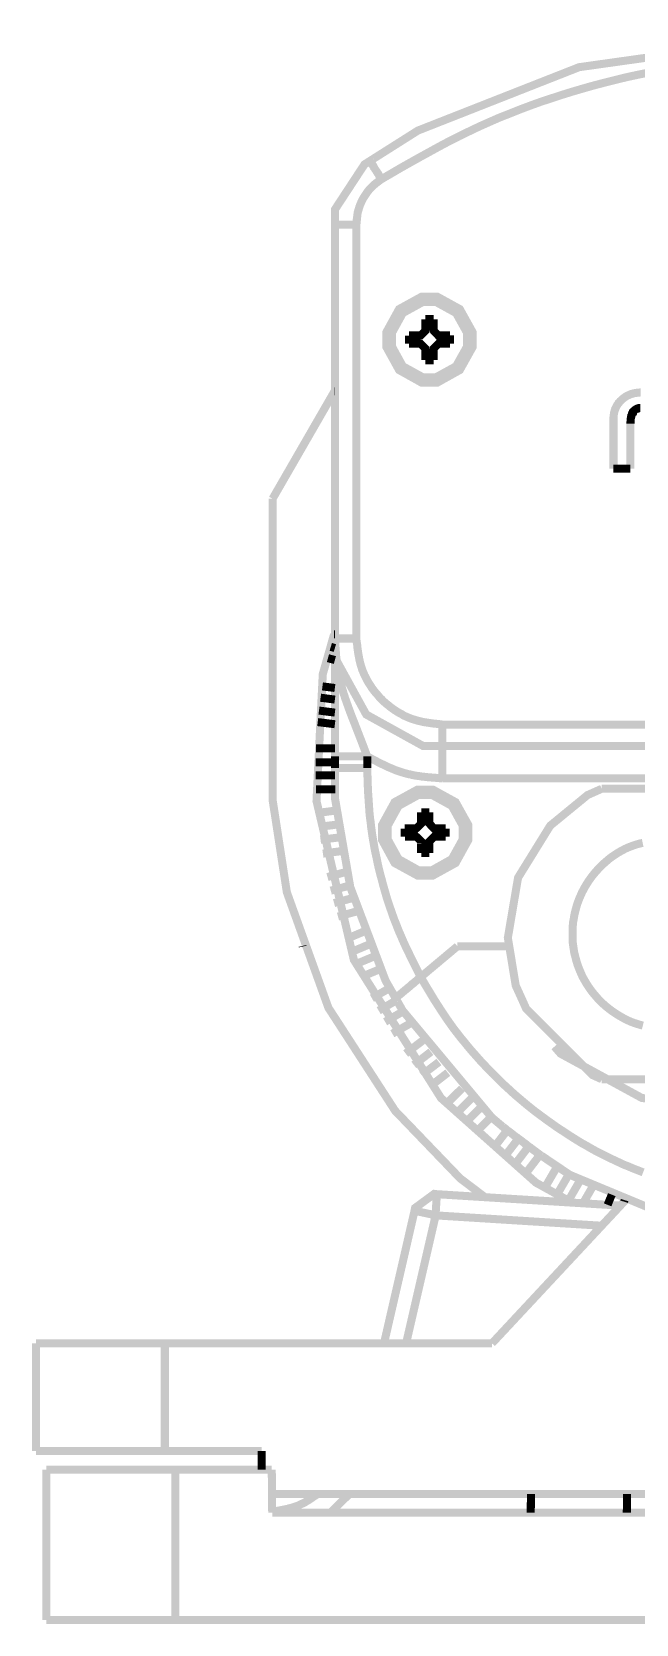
# Model space of a CAD drawing. Extents: x 0.54 to 10.46, y 0.74 to 7.76.
# Drawn here: x 9.265 to 9.474, y 4.045 to 4.595 of the extents above; entities that cross this region are included whole.
import ezdxf

# ---------------------------------------------------------------- set-up
doc = ezdxf.new("R2010")
doc.units = 0
doc.layers.get('0').update_dxf_attribs({"linetype": 'CONTINUOUS'})

msp = doc.modelspace()

# ---------------------------------------------------------------- linework, layer by layer
at = {"color": 0, "const_width": 0.00278}
for points in [[(9.68039, 4.55013), (9.66379, 4.5606), (9.60812, 4.58251), (9.53119, 4.59332), (9.45426, 4.58251), (9.39854, 4.5606), (9.382, 4.55013)], [(9.47792, 4.58057), (9.47418, 4.57981), (9.47043, 4.579), (9.46669, 4.57807), (9.463, 4.57715), (9.45925, 4.57617), (9.45562, 4.57514), (9.45193, 4.57406), (9.44824, 4.57292), (9.44097, 4.57053), (9.43733, 4.56922), (9.43375, 4.56787), (9.43024, 4.56646), (9.42665, 4.56506), (9.42318, 4.56353), (9.41965, 4.56196), (9.41624, 4.56033), (9.41276, 4.55865), (9.40935, 4.55692), (9.40597, 4.55512), (9.39925, 4.55143), (9.39594, 4.54958), (9.39258, 4.54769), (9.38926, 4.54574), (9.38596, 4.54383)], [(9.382, 4.55013), (9.3801, 4.54893), (9.36985, 4.53331), (9.36985, 4.5281)], [(9.38596, 4.54383), (9.38579, 4.54406), (9.38569, 4.54428), (9.38558, 4.54443), (9.38542, 4.54465), (9.38531, 4.54486), (9.38514, 4.54503), (9.38482, 4.54568), (9.38465, 4.54585), (9.38456, 4.54606), (9.38444, 4.54622), (9.38433, 4.54644), (9.38417, 4.5466), (9.38406, 4.54682), (9.38362, 4.54747), (9.38351, 4.54769), (9.3834, 4.54779), (9.38336, 4.54796), (9.38314, 4.54829), (9.38308, 4.54844), (9.38297, 4.54856), (9.38286, 4.54872), (9.38282, 4.54883), (9.38271, 4.54893), (9.3826, 4.54915), (9.38249, 4.54926), (9.38232, 4.54958), (9.38222, 4.54969), (9.38217, 4.54986), (9.38217, 4.54986), (9.38211, 4.54992), (9.38211, 4.54992), (9.38211, 4.54992), (9.38206, 4.55003), (9.38206, 4.55003), (9.382, 4.55007), (9.382, 4.55013), (9.382, 4.55013)], [(9.38596, 4.54383), (9.38564, 4.54362), (9.38531, 4.54335), (9.38504, 4.54313), (9.38471, 4.54292), (9.38439, 4.54264), (9.38406, 4.54243), (9.38379, 4.54215), (9.38346, 4.54194), (9.38265, 4.54113), (9.38232, 4.54085), (9.38211, 4.54058), (9.38183, 4.54031), (9.38157, 4.53999), (9.38135, 4.53971), (9.38108, 4.53939), (9.37978, 4.53743), (9.37961, 4.53711), (9.37939, 4.53674), (9.37924, 4.5364), (9.37907, 4.53603), (9.3789, 4.53569), (9.37875, 4.53532), (9.37858, 4.535), (9.37847, 4.53461), (9.37831, 4.53424), (9.3781, 4.53347), (9.37799, 4.53315), (9.37776, 4.53239), (9.37765, 4.53163), (9.37761, 4.53119), (9.37744, 4.53006), (9.37744, 4.52968), (9.37733, 4.52892), (9.37733, 4.52849), (9.37728, 4.5281)], [(9.36985, 4.5281), (9.36985, 4.3851)], [(9.36985, 4.5281), (9.37728, 4.5281)], [(9.37728, 4.5281), (9.37728, 4.3851)], [(9.40115, 4.49544), (9.40397, 4.49544)], [(9.40115, 4.49203), (9.40115, 4.49544)], [(9.40397, 4.49544), (9.40397, 4.49203)], [(9.39551, 4.48981), (9.39893, 4.48981)], [(9.39551, 4.48693), (9.39551, 4.48975)], [(9.39806, 4.48693), (9.39806, 4.48975)], [(9.39893, 4.48981), (9.39947, 4.48981), (9.40115, 4.49149), (9.40115, 4.49203)], [(9.40115, 4.49283), (9.40397, 4.49283)], [(9.40397, 4.49203), (9.40397, 4.49149), (9.4056, 4.48975), (9.40619, 4.48975)], [(9.40619, 4.48981), (9.40961, 4.48981)], [(9.40707, 4.48981), (9.40707, 4.48699)], [(9.40961, 4.48981), (9.40961, 4.48699)], [(9.39893, 4.48693), (9.39551, 4.48693)], [(9.40115, 4.48469), (9.40115, 4.48529), (9.39947, 4.48699), (9.39893, 4.48699)], [(9.40115, 4.48128), (9.40115, 4.48469)], [(9.40397, 4.48389), (9.40115, 4.48389)], [(9.40619, 4.48693), (9.4056, 4.48693), (9.40397, 4.48529), (9.40397, 4.48469)], [(9.40397, 4.48469), (9.40397, 4.48128)], [(9.40961, 4.48693), (9.40619, 4.48693)], [(9.40397, 4.48128), (9.40115, 4.48128)], [(9.34831, 4.43338), (9.36974, 4.47054)], [(9.36974, 4.47054), (9.36985, 4.47054)], [(9.47558, 4.47011), (9.47532, 4.47011), (9.47504, 4.47006), (9.47478, 4.47006), (9.4745, 4.47), (9.47424, 4.47), (9.47401, 4.46994), (9.47374, 4.46989), (9.47347, 4.46989), (9.47293, 4.46978), (9.47271, 4.46967), (9.47244, 4.46962), (9.47222, 4.46951), (9.47194, 4.46946), (9.47174, 4.46935), (9.47146, 4.46924), (9.47125, 4.46913), (9.47097, 4.46903), (9.47076, 4.46892), (9.47054, 4.46875), (9.47032, 4.46864), (9.47006, 4.46847), (9.46989, 4.46832), (9.46903, 4.46767), (9.46886, 4.4675), (9.46869, 4.46729), (9.46847, 4.46712), (9.46815, 4.46669), (9.46793, 4.46653), (9.46783, 4.46631), (9.46733, 4.46565), (9.46724, 4.46539), (9.46701, 4.46496), (9.4669, 4.46468), (9.46674, 4.46446), (9.46669, 4.46419), (9.46658, 4.46397), (9.46647, 4.46343), (9.46636, 4.46322), (9.46631, 4.46294), (9.46631, 4.46268), (9.46625, 4.4624), (9.46619, 4.46218), (9.46619, 4.46192), (9.46615, 4.46164), (9.46615, 4.46137)], [(9.46615, 4.44374), (9.46615, 4.46137)], [(9.472, 4.45931), (9.472, 4.45969), (9.47206, 4.45979), (9.47206, 4.4605), (9.47211, 4.46061), (9.47211, 4.4611), (9.47217, 4.46126), (9.47217, 4.46137), (9.47222, 4.46149), (9.47222, 4.46169), (9.47228, 4.46181), (9.47228, 4.46197), (9.47233, 4.46208), (9.47233, 4.46218), (9.4725, 4.46251), (9.4725, 4.46262), (9.47254, 4.46278), (9.4726, 4.46283), (9.47271, 4.46306), (9.47276, 4.46322), (9.47288, 4.46326), (9.47288, 4.46338), (9.47299, 4.46349), (9.4731, 4.46371), (9.47319, 4.46376), (9.47347, 4.46403), (9.47358, 4.46408), (9.47364, 4.46414), (9.47379, 4.46425), (9.47385, 4.46431), (9.47428, 4.46451), (9.47444, 4.46451), (9.47467, 4.46463), (9.47478, 4.46463), (9.47487, 4.46468), (9.47499, 4.46468), (9.47515, 4.46474), (9.47547, 4.46474)], [(9.472, 4.44374), (9.472, 4.45931)], [(9.46615, 4.44374), (9.472, 4.44374)], [(9.34831, 4.34006), (9.34831, 4.43338)], [(9.36957, 4.3865), (9.36567, 4.37278), (9.3635, 4.32894), (9.37642, 4.27403), (9.40653, 4.22629), (9.43935, 4.19706), (9.45187, 4.19015)], [(9.36985, 4.3865), (9.36957, 4.3865)], [(9.37728, 4.3851), (9.36985, 4.3851)], [(9.36985, 4.3851), (9.36985, 4.37853), (9.38069, 4.35883), (9.40039, 4.34793), (9.40701, 4.34793)], [(9.38103, 4.34435), (9.37939, 4.34868), (9.37907, 4.3495), (9.37875, 4.35037), (9.37842, 4.35118), (9.3781, 4.35206), (9.37776, 4.35286), (9.37744, 4.35374), (9.37711, 4.35454), (9.37679, 4.35542), (9.37582, 4.35786), (9.37549, 4.35872), (9.37517, 4.35954), (9.37489, 4.36035), (9.37457, 4.36117), (9.37429, 4.36203), (9.37397, 4.36285), (9.37369, 4.36367), (9.37338, 4.36447), (9.37315, 4.36535), (9.37283, 4.36615), (9.37261, 4.36703), (9.37235, 4.36783), (9.37213, 4.36871), (9.3719, 4.36951), (9.37147, 4.37125), (9.37131, 4.37207), (9.37082, 4.37468), (9.37028, 4.37901), (9.37011, 4.38162), (9.37001, 4.38249), (9.36985, 4.3851)], [(9.36985, 4.3851), (9.36985, 4.34435)], [(9.40701, 4.35536), (9.40631, 4.35547), (9.40554, 4.35553), (9.40483, 4.35563), (9.40408, 4.35568), (9.40267, 4.3559), (9.40192, 4.35601), (9.4005, 4.35622), (9.39839, 4.35672), (9.39697, 4.35715), (9.39632, 4.35736), (9.39561, 4.35764), (9.39432, 4.35818), (9.39361, 4.35851), (9.39301, 4.35889), (9.39236, 4.35921), (9.39171, 4.3596), (9.39051, 4.36035), (9.38872, 4.36165), (9.38818, 4.36214), (9.38758, 4.36257), (9.3865, 4.36356), (9.38601, 4.3641), (9.38547, 4.36458), (9.38499, 4.36513), (9.38456, 4.36567), (9.38406, 4.36621), (9.38357, 4.36681), (9.38314, 4.36735), (9.38271, 4.36794), (9.38232, 4.36854), (9.38189, 4.36919), (9.38151, 4.36979), (9.38112, 4.37044), (9.38081, 4.3711), (9.38049, 4.37169), (9.3801, 4.3724), (9.37929, 4.37435), (9.37864, 4.37646), (9.37831, 4.37788), (9.37819, 4.37858), (9.37804, 4.37929), (9.37782, 4.38069), (9.37771, 4.38146), (9.37761, 4.38217), (9.37756, 4.38292), (9.37744, 4.38363), (9.37733, 4.38439), (9.37728, 4.3851)], [(9.36746, 4.37831), (9.36985, 4.37765)], [(9.36985, 4.38178), (9.36843, 4.38222)], [(9.36985, 4.368), (9.36556, 4.36854)], [(9.3649, 4.36464), (9.36985, 4.36399)], [(9.36985, 4.35949), (9.36436, 4.36019)], [(9.36393, 4.35622), (9.36985, 4.35547)], [(9.40701, 4.34793), (9.40701, 4.35536)], [(9.40701, 4.35536), (9.65539, 4.35536)], [(9.36985, 4.34717), (9.36328, 4.34717)], [(9.40701, 4.34793), (9.65539, 4.34793)], [(9.40701, 4.34793), (9.40701, 4.33675)], [(9.34831, 4.34006), (9.34831, 4.32943), (9.35325, 4.29742), (9.36762, 4.25749), (9.39068, 4.2219), (9.41319, 4.19851), (9.42171, 4.19206)], [(9.36317, 4.34233), (9.36985, 4.34233)], [(9.36985, 4.34435), (9.38103, 4.34435)], [(9.36985, 4.34435), (9.36985, 4.34033)], [(9.38103, 4.34033), (9.36985, 4.34033)], [(9.36985, 4.34033), (9.36985, 4.33008), (9.37517, 4.29921), (9.38737, 4.26687), (9.39085, 4.26079)], [(9.38103, 4.34435), (9.38178, 4.34397), (9.38254, 4.34353), (9.38406, 4.34278), (9.38482, 4.34233), (9.38558, 4.34196), (9.38639, 4.34158), (9.38792, 4.34082), (9.38872, 4.3405), (9.39025, 4.33985), (9.39106, 4.33951), (9.3935, 4.33871), (9.39512, 4.33826), (9.39594, 4.33811), (9.39681, 4.33789), (9.39763, 4.33772), (9.39844, 4.33762), (9.39931, 4.33751), (9.40018, 4.33735), (9.40099, 4.33729), (9.40186, 4.33718), (9.40272, 4.33713), (9.4036, 4.33703), (9.40446, 4.33697), (9.40528, 4.33692), (9.40619, 4.33681), (9.40701, 4.33675)], [(9.38103, 4.34435), (9.38103, 4.34033)], [(9.39953, 4.26812), (9.39882, 4.26947), (9.396, 4.27512), (9.39535, 4.27653), (9.39464, 4.27794), (9.39399, 4.27935), (9.39333, 4.28082), (9.39274, 4.28222), (9.39208, 4.28369), (9.3915, 4.28515), (9.39094, 4.28662), (9.39035, 4.28803), (9.38981, 4.28956), (9.38932, 4.29101), (9.38878, 4.29249), (9.38829, 4.294), (9.38781, 4.29546), (9.3865, 4.30003), (9.38613, 4.30154), (9.38569, 4.30306), (9.38493, 4.3061), (9.3846, 4.30761), (9.38428, 4.30919), (9.38362, 4.31222), (9.38336, 4.31381), (9.38308, 4.31532), (9.38282, 4.31689), (9.3826, 4.31842), (9.38238, 4.31999), (9.38222, 4.32156), (9.382, 4.32308), (9.38183, 4.32465), (9.38151, 4.32937), (9.3814, 4.33089), (9.38129, 4.33247), (9.38103, 4.34033)], [(9.3699, 4.33783), (9.36317, 4.33783)], [(9.36328, 4.33301), (9.37001, 4.33301)], [(9.46208, 4.33317), (9.45719, 4.331), (9.44428, 4.32042), (9.43317, 4.30246), (9.42964, 4.28168), (9.43235, 4.26519), (9.43457, 4.26031), (9.43593, 4.25726), (9.45899, 4.23421), (9.46208, 4.23281)], [(9.48469, 4.33317), (9.46203, 4.33317)], [(9.3705, 4.32568), (9.36387, 4.32482)], [(9.39968, 4.32508), (9.4025, 4.32508)], [(9.39968, 4.32167), (9.39968, 4.32508)], [(9.4025, 4.32508), (9.4025, 4.32167)], [(9.36431, 4.31999), (9.37104, 4.32086)], [(9.39399, 4.31662), (9.39399, 4.31944)], [(9.39399, 4.31944), (9.3974, 4.31944)], [(9.3966, 4.31662), (9.3966, 4.31944)], [(9.3974, 4.31944), (9.39794, 4.31944), (9.39968, 4.32113), (9.39968, 4.32167)], [(9.39968, 4.32249), (9.4025, 4.32249)], [(9.4025, 4.32167), (9.4025, 4.32113), (9.40414, 4.31944), (9.40474, 4.31944)], [(9.40474, 4.31944), (9.40815, 4.31944)], [(9.4056, 4.31944), (9.4056, 4.31662)], [(9.40815, 4.31944), (9.40815, 4.31662)], [(9.37164, 4.3164), (9.3649, 4.31554)], [(9.3974, 4.31662), (9.39404, 4.31662)], [(9.39968, 4.3144), (9.39968, 4.315), (9.398, 4.31662), (9.39746, 4.31662)], [(9.39968, 4.31099), (9.39968, 4.31435)], [(9.4025, 4.31353), (9.39968, 4.31353)], [(9.40474, 4.31662), (9.40414, 4.31662), (9.4025, 4.31494), (9.4025, 4.31435)], [(9.4025, 4.3144), (9.4025, 4.31099)], [(9.40815, 4.31662), (9.40474, 4.31662)], [(9.47629, 4.25136), (9.47521, 4.25163), (9.47418, 4.25196), (9.47319, 4.25228), (9.47222, 4.25265), (9.47119, 4.2531), (9.47021, 4.25358), (9.46929, 4.25407), (9.46744, 4.25515), (9.46653, 4.25575), (9.46565, 4.25635), (9.46479, 4.257), (9.46397, 4.25765), (9.46311, 4.25836), (9.46235, 4.25906), (9.46083, 4.26058), (9.45942, 4.26221), (9.45876, 4.26303), (9.45811, 4.26389), (9.45751, 4.26476), (9.45692, 4.26568), (9.45583, 4.26753), (9.45535, 4.26844), (9.45449, 4.2704), (9.4541, 4.27138), (9.45372, 4.2724), (9.4534, 4.27344), (9.45258, 4.27653), (9.45242, 4.27761), (9.45226, 4.27865), (9.4521, 4.27974), (9.45204, 4.28076), (9.45199, 4.28185), (9.45199, 4.28401), (9.45204, 4.28504), (9.4521, 4.28614), (9.45221, 4.28722), (9.45242, 4.28825), (9.45258, 4.28933), (9.45281, 4.29036), (9.45335, 4.29243), (9.45367, 4.29346), (9.45404, 4.29449), (9.45443, 4.29546), (9.45529, 4.29742), (9.45583, 4.29839), (9.45632, 4.29932), (9.45688, 4.30024), (9.45747, 4.30117), (9.45806, 4.30203), (9.45871, 4.3029), (9.45936, 4.30371), (9.46007, 4.30458), (9.46078, 4.30533), (9.46153, 4.30615), (9.46229, 4.30692), (9.46474, 4.30903), (9.4656, 4.30968), (9.46653, 4.31028), (9.46739, 4.31087), (9.46832, 4.31142), (9.46929, 4.31196), (9.47021, 4.31244), (9.47119, 4.31288), (9.47217, 4.31326), (9.47319, 4.31364), (9.47418, 4.31396), (9.47521, 4.31424), (9.47624, 4.31446)], [(9.36572, 4.31076), (9.3724, 4.31168)], [(9.4025, 4.31099), (9.39968, 4.31099)], [(9.37386, 4.30447), (9.36729, 4.30268)], [(9.36843, 4.29796), (9.37506, 4.29975)], [(9.37619, 4.29546), (9.36957, 4.29368)], [(9.37093, 4.28901), (9.37761, 4.29085)], [(9.38004, 4.2839), (9.37358, 4.28119)], [(9.37532, 4.27669), (9.38178, 4.2794)], [(9.35872, 4.27865), (9.35867, 4.27886)], [(9.38351, 4.27528), (9.37706, 4.27257)], [(9.39953, 4.26812), (9.41222, 4.27875)], [(9.41222, 4.27875), (9.42985, 4.27875)], [(9.37901, 4.26818), (9.38558, 4.27089)], [(9.38883, 4.26432), (9.38265, 4.26079)], [(9.39085, 4.26079), (9.3909, 4.26085), (9.3909, 4.2609), (9.391, 4.26096), (9.391, 4.26096), (9.391, 4.26096), (9.39106, 4.26101), (9.39106, 4.26101), (9.39106, 4.26107), (9.39117, 4.26112), (9.39117, 4.26112), (9.39117, 4.26118), (9.39128, 4.26124), (9.39128, 4.26124), (9.3915, 4.26133), (9.39188, 4.26172), (9.39204, 4.26183), (9.39214, 4.26193), (9.39231, 4.26204), (9.39242, 4.26215), (9.39258, 4.26226), (9.39274, 4.26243), (9.3929, 4.26253), (9.39307, 4.26269), (9.39324, 4.26281), (9.39356, 4.26313), (9.39378, 4.26329), (9.39393, 4.2634), (9.3941, 4.26357), (9.39453, 4.26389), (9.39469, 4.26406), (9.39492, 4.26421), (9.39512, 4.26443), (9.39556, 4.26476), (9.39578, 4.26497), (9.39621, 4.26531), (9.39665, 4.26574), (9.39686, 4.2659), (9.39714, 4.26611), (9.39735, 4.26628), (9.39757, 4.2665), (9.39785, 4.26671), (9.39806, 4.26687), (9.39828, 4.26708), (9.39854, 4.26731), (9.39876, 4.26747), (9.39903, 4.26768), (9.39925, 4.2679), (9.39953, 4.26812)], [(9.39953, 4.26812), (9.39925, 4.2679), (9.39903, 4.26768), (9.39876, 4.26747), (9.39854, 4.26731), (9.39828, 4.26708), (9.39806, 4.26687), (9.39785, 4.26671), (9.39757, 4.2665), (9.39714, 4.26606), (9.39692, 4.2659), (9.39665, 4.26574), (9.39621, 4.26531), (9.39578, 4.26497), (9.39556, 4.26476), (9.39512, 4.26443), (9.39492, 4.26421), (9.39469, 4.26406), (9.39453, 4.26389), (9.3941, 4.26357), (9.39393, 4.2634), (9.39372, 4.26324), (9.39356, 4.26313), (9.39324, 4.26281), (9.39307, 4.26269), (9.3929, 4.26253), (9.39258, 4.26232), (9.39231, 4.26204), (9.39214, 4.26193), (9.39193, 4.26172), (9.39176, 4.26161), (9.3915, 4.26133), (9.39139, 4.26129), (9.39122, 4.26112), (9.39111, 4.26107), (9.39111, 4.26107), (9.39106, 4.26096), (9.39106, 4.26096), (9.39106, 4.26096), (9.39094, 4.2609), (9.39094, 4.2609), (9.3909, 4.2609), (9.39085, 4.26085), (9.39085, 4.26085)], [(9.38499, 4.25651), (9.39117, 4.2601)], [(9.39085, 4.26079), (9.39324, 4.25657), (9.4241, 4.21957), (9.42785, 4.21642)], [(9.3935, 4.25629), (9.38721, 4.25265)], [(9.38971, 4.24854), (9.39606, 4.25217)], [(9.40018, 4.24615), (9.39432, 4.24169)], [(9.39714, 4.23774), (9.40306, 4.24229)], [(9.44575, 4.24408), (9.44786, 4.24164), (9.47592, 4.22635), (9.47917, 4.22586)], [(9.40582, 4.23876), (9.39985, 4.23421)], [(9.40294, 4.23047), (9.4089, 4.23508)], [(9.46208, 4.23281), (9.48475, 4.23281)], [(9.41379, 4.22965), (9.40836, 4.22424)], [(9.41168, 4.22076), (9.41715, 4.22624)], [(9.42036, 4.2231), (9.41482, 4.21761)], [(9.41835, 4.21425), (9.42389, 4.21983)], [(9.42942, 4.21517), (9.42453, 4.20882)], [(9.42785, 4.21642), (9.42811, 4.21619), (9.42839, 4.21604), (9.42919, 4.21539), (9.42942, 4.21517), (9.42974, 4.21496), (9.42996, 4.21479), (9.43028, 4.21451), (9.43056, 4.21436), (9.43218, 4.21306), (9.43251, 4.21283), (9.43278, 4.21268), (9.43306, 4.21246), (9.43332, 4.21218), (9.43365, 4.21203), (9.43392, 4.21181), (9.43425, 4.21158), (9.43506, 4.21094), (9.43539, 4.21072), (9.43565, 4.21044), (9.43599, 4.21029), (9.43625, 4.21001), (9.43653, 4.20979), (9.43679, 4.20964), (9.43707, 4.20936), (9.43739, 4.20921), (9.43821, 4.20856), (9.43853, 4.20833), (9.43881, 4.20811), (9.43907, 4.20796), (9.43961, 4.20751), (9.43989, 4.20736), (9.44043, 4.20692), (9.44069, 4.20676), (9.44097, 4.20654), (9.44125, 4.20638)], [(9.42828, 4.20578), (9.43321, 4.21218)], [(9.43679, 4.20953), (9.43186, 4.20307)], [(9.43576, 4.20019), (9.44075, 4.20671)], [(9.44125, 4.20638), (9.45107, 4.19976), (9.48465, 4.18582), (9.53119, 4.17899), (9.57769, 4.18582), (9.61128, 4.19976), (9.62115, 4.20638)], [(9.44678, 4.20281), (9.4426, 4.19564)], [(9.44672, 4.19308), (9.45096, 4.20036)], [(9.45481, 4.19819), (9.45057, 4.19086)], [(9.40511, 4.19308), (9.40419, 4.19319), (9.39757, 4.18832), (9.3974, 4.18739)], [(9.40511, 4.19308), (9.40506, 4.19249), (9.40468, 4.18642), (9.40468, 4.18576)], [(9.40511, 4.19308), (9.46853, 4.18913)], [(9.45562, 4.18994), (9.4591, 4.19596)], [(9.46556, 4.19293), (9.46414, 4.1894)], [(9.38683, 4.14154), (9.3974, 4.18739)], [(9.40468, 4.18576), (9.40403, 4.18593), (9.398, 4.18722), (9.3974, 4.18733)], [(9.47021, 4.19092), (9.42415, 4.14154)], [(9.46983, 4.19049), (9.47, 4.19103)], [(9.2665, 4.10439), (9.2665, 4.14154)], [(9.31108, 4.14154), (9.2665, 4.14154)], [(9.31108, 4.14154), (9.31108, 4.10439)], [(9.42415, 4.14154), (9.31108, 4.14154)], [(9.31108, 4.10439), (9.2665, 4.10439)], [(9.31108, 4.10439), (9.34457, 4.10439)], [(9.34457, 4.10439), (9.34457, 4.09793)], [(9.27012, 4.0459), (9.27012, 4.09793)], [(9.27012, 4.09793), (9.31472, 4.09793)], [(9.31472, 4.09793), (9.31472, 4.0459)], [(9.34804, 4.09793), (9.31472, 4.09793)], [(9.34819, 4.08306), (9.34804, 4.09793)], [(9.34814, 4.08951), (9.72379, 4.08951)], [(9.36387, 4.08951), (9.36301, 4.08886), (9.36253, 4.0886), (9.36165, 4.08794), (9.36079, 4.0874), (9.36029, 4.08708), (9.35986, 4.08686), (9.35943, 4.08653), (9.35796, 4.08589), (9.35753, 4.08567), (9.35704, 4.08544), (9.35607, 4.08512), (9.35553, 4.08496), (9.35504, 4.08479), (9.35449, 4.08464), (9.354, 4.08453), (9.35351, 4.08436), (9.35243, 4.08415), (9.35194, 4.08404), (9.34924, 4.0835), (9.34874, 4.08344), (9.34819, 4.08333)], [(9.43756, 4.08306), (9.43761, 4.08951)], [(9.47081, 4.08951), (9.47076, 4.08306)], [(9.34819, 4.08306), (9.72743, 4.08306)], [(9.27012, 4.0459), (9.31472, 4.0459)], [(9.31472, 4.0459), (9.76085, 4.0459)]]:
    msp.add_lwpolyline(points, dxfattribs=at)
for points in [[(9.38769, 4.48833), (9.38769, 4.491), (9.39204, 4.49892), (9.3999, 4.50325), (9.40256, 4.50325), (9.40517, 4.50325), (9.41303, 4.49892), (9.41743, 4.491), (9.41743, 4.48833), (9.41743, 4.48574), (9.41303, 4.47786), (9.40517, 4.47347), (9.40256, 4.47347), (9.3999, 4.47347), (9.39204, 4.47786), (9.38769, 4.48574), (9.38769, 4.48833)], [(9.38954, 4.48833), (9.38954, 4.49067), (9.39333, 4.49756), (9.40022, 4.50136), (9.40256, 4.50136), (9.40483, 4.50136), (9.41174, 4.49756), (9.41558, 4.49067), (9.41558, 4.48833), (9.41558, 4.48606), (9.41174, 4.47917), (9.40483, 4.47537), (9.40256, 4.47537), (9.40022, 4.47537), (9.39333, 4.47917), (9.38954, 4.48606), (9.38954, 4.48833)], [(9.38618, 4.31803), (9.38618, 4.32069), (9.39051, 4.32856), (9.39844, 4.3329), (9.4011, 4.3329), (9.40369, 4.3329), (9.41157, 4.32856), (9.41596, 4.32069), (9.41596, 4.31803), (9.41596, 4.31543), (9.41157, 4.30751), (9.40369, 4.30317), (9.4011, 4.30317), (9.39844, 4.30317), (9.39051, 4.30751), (9.38618, 4.31543), (9.38618, 4.31803)], [(9.38807, 4.31803), (9.38807, 4.32036), (9.39188, 4.32726), (9.39876, 4.33106), (9.4011, 4.33106), (9.40338, 4.33106), (9.41026, 4.32726), (9.41407, 4.32036), (9.41407, 4.31803), (9.41407, 4.31575), (9.41026, 4.30886), (9.40338, 4.30501), (9.4011, 4.30501), (9.39876, 4.30501), (9.39188, 4.30886), (9.38807, 4.31575), (9.38807, 4.31803)], [(9.27012, 4.0459), (9.27012, 4.0459)]]:
    msp.add_lwpolyline(points, close=True, dxfattribs=at)
at = {"color": 250, "const_width": 0.00278}
for points in [[(9.40701, 4.33675), (9.49029, 4.33675)], [(9.4764, 4.20063), (9.47304, 4.20193), (9.4714, 4.20264), (9.46972, 4.20329), (9.46485, 4.20557), (9.46158, 4.20719), (9.46001, 4.20801), (9.45844, 4.20888), (9.45688, 4.20979), (9.45529, 4.21067), (9.45378, 4.21158), (9.45221, 4.21257), (9.45074, 4.21349), (9.44922, 4.21451), (9.44769, 4.2155), (9.44624, 4.21647), (9.44472, 4.21756), (9.44325, 4.21858), (9.44179, 4.21967), (9.44037, 4.22071), (9.43892, 4.22179), (9.43608, 4.22407), (9.43338, 4.22635), (9.43197, 4.22754), (9.43067, 4.22874), (9.42931, 4.22999), (9.428, 4.23118), (9.42671, 4.23242), (9.42546, 4.23372), (9.42415, 4.23497), (9.42042, 4.23888), (9.41683, 4.24294), (9.41569, 4.24431), (9.41456, 4.24571), (9.41342, 4.24707), (9.41228, 4.24854), (9.41118, 4.24994), (9.4101, 4.25142), (9.40804, 4.25435), (9.40707, 4.25581), (9.40414, 4.26036), (9.40321, 4.26193), (9.40136, 4.26497), (9.39953, 4.26812)], [(9.40468, 4.18576), (9.39447, 4.14154)], [(9.46203, 4.18218), (9.40468, 4.18576)], [(9.37489, 4.08951), (9.36833, 4.08306)]]:
    msp.add_lwpolyline(points, dxfattribs=at)

doc.saveas('drawing.dxf')
